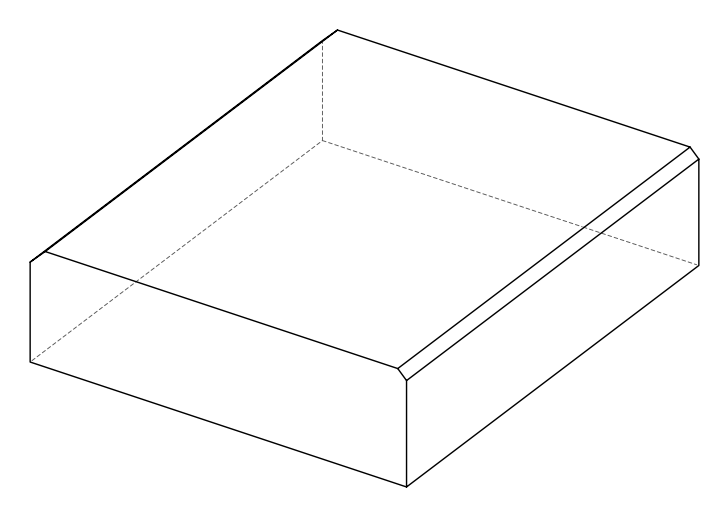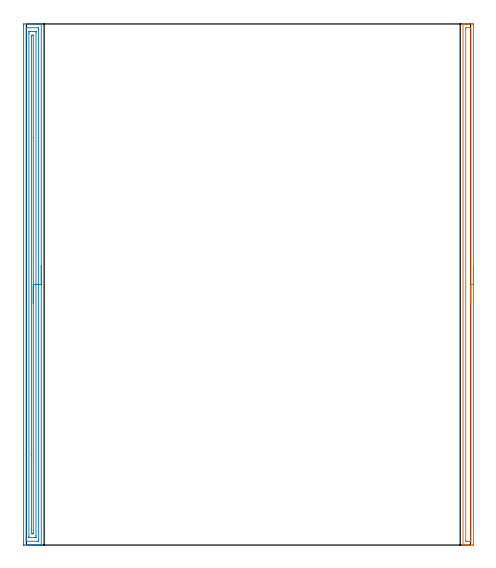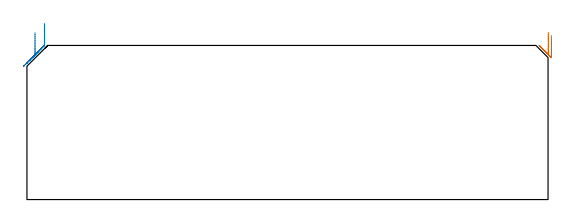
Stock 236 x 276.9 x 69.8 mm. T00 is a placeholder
(PLAN: 2 operations, 0 tool changes, 13.7 min)
(1 AREA_MILL | FG_CHAMFER_SURFACE | UGT0205_001 | 4.62 min | 4194 mm3)
(2 AREA_MILL_1 | FG_CHAMFER_SURFACE_1 | UGT0205_001 | 9.05 min | 12231 mm3)
(TOOL UGT0205_001 | Chamfer Mill 20 x 3 x 45 deg. | D20 FL50 Z2)
(OP 1 AREA_MILL)
G17 G21 G94 G90
T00 M6
G54
G17 G0 G90 X237.5 Y148.45 S1061 M3
G43 Z79.8 H0
Z74.3
G94 G1 Y148.412 Z73.428 F250.
Y148.298 Z72.564
Y148.109 Z71.712
Y147.847 Z70.88
Y147.513 Z70.074
Y147.11 Z69.3
Y146.642 Z68.564
Y146.11 Z67.872
Y145.521 Z67.229
Y144.878 Z66.64
Y144.186 Z66.108
Y143.45 Z65.64
Y142.676 Z65.237
Y141.87 Z64.903
Y141.038 Z64.641
Y140.186 Z64.452
Y139.322 Z64.338
Y138.45 Z64.3
Y0.959
X237.499 Y0.602 Z64.301
X237.494 Y0.074 Z64.303
X237.491 Y0.008 Z64.305
X236.968 Y0. Z64.828
X235.194 Z66.6
X234.617 Z67.18
X234.306 Z67.49
X233.729 Z68.067
X233.419 Z68.376
X232.372 Z69.427
X232.029 Y0.007 Z69.762
X232.003 Y0.01 Z69.788
X232. Y0.156 Z69.8
Y276.745
X232.003 Y276.875 Z69.789
X232.023 Y276.895 Z69.768
X232.031 Y276.9 Z69.76
X232.372 Z69.427
X232.798 Z69.001
X233.419 Z68.376
X234.617 Z67.18
X235.194 Z66.6
X236.68 Z65.116
X236.968 Y276.898 Z64.828
X237.491 Y276.892 Z64.305
X237.494 Y276.826 Z64.303
X237.499 Y276.298 Z64.301
X237.5 Y275.763 Z64.3
Y138.45
X236.086 Z65.714
Y2.387
X236.081 Y2.01 Z65.719
X235.577 Y2.001 Z66.223
X234.306 Y2. Z67.494
X233.802 Y2.001 Z67.998
X233.419 Y2.01 Z68.381
X233.414 Y2.387 Z68.386
Y2.392
Y274.513
X233.419 Y274.89 Z68.381
X233.923 Y274.899 Z67.877
X235.194 Y274.9 Z66.606
X235.698 Y274.899 Z66.102
X236.081 Y274.89 Z65.719
X236.086 Y274.513 Z65.714
Y138.45
Y137.578 Z65.752
Y136.714 Z65.866
Y135.862 Z66.055
Y135.03 Z66.317
Y134.224 Z66.651
Y133.45 Z67.054
Y132.714 Z67.523
Y132.022 Z68.054
Y131.379 Z68.643
Y130.79 Z69.286
Y130.258 Z69.978
Y129.79 Z70.714
Y129.387 Z71.488
Y129.053 Z72.294
Y128.791 Z73.126
Y128.602 Z73.978
Y128.488 Z74.843
Y128.45 Z75.714
G0 Z79.8
M5
M2
(OP 2 AREA_MILL_1)
G17 G21 G94 G90
T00 M6
G54
G17 G0 G90 X7.9 Y148.45 S1061 M3
G43 Z79.8 H0
G94 G1 Y148.412 Z78.928 F250.
Y148.298 Z78.063
Y148.109 Z77.212
Y147.847 Z76.38
Y147.513 Z75.574
Y147.11 Z74.8
Y146.641 Z74.064
Y146.11 Z73.372
Y145.521 Z72.729
Y144.878 Z72.139
Y144.186 Z71.608
Y143.45 Z71.14
Y142.676 Z70.737
Y141.87 Z70.403
Y141.038 Z70.141
Y140.186 Z69.952
Y139.322 Z69.838
Y138.45 Z69.8
Y0.156
X7.898 Y0.01 Z69.788
X7.785 Y0.003 Z69.678
X7.666 Y0. Z69.565
X7.303 Z69.203
X6.692 Z68.587
X4.641 Z66.538
X4.073 Z65.968
X3.484 Z65.379
X-1.166 Z60.732
X-1.454 Y0.004 Z60.444
X-1.492 Y0.01 Z60.405
X-1.499 Y0.05 Z60.399
X-1.5 Y0.602 Z60.4
Y275.747
X-1.499 Y276.298 Z60.401
X-1.497 Y276.636 Z60.402
X-1.493 Y276.89 Z60.404
X-1.166 Y276.9 Z60.732
X4.073 Z65.968
X5.514 Z67.411
X6.692 Z68.587
X7.666 Z69.565
X7.785 Y276.897 Z69.678
X7.898 Y276.89 Z69.788
X7.9 Y276.744 Z69.8
Y138.45
X6.486 Z68.386
X6.485 Y2.598 Z68.385
X6.484 Y2.387 Z68.384
X6.48 Y2.047 Z68.38
X6.479 Y2.013 Z68.379
X6.424 Y2.009 Z68.324
X6.324 Y2.003 Z68.224
X6.197 Y2.001 Z68.097
X0.085 Z61.985
X-0.043 Y2.007 Z61.857
X-0.067 Y2.01 Z61.833
X-0.079 Y2.018 Z61.821
X-0.081 Y2.045 Z61.819
X-0.084 Y2.174 Z61.816
X-0.085 Y2.387 Z61.815
X-0.086 Y3.068 Z61.814
X-0.085 Y274.302 Z61.815
X-0.084 Y274.513 Z61.816
X-0.08 Y274.853 Z61.82
X-0.079 Y274.887 Z61.821
X-0.024 Y274.891 Z61.876
X0.076 Y274.897 Z61.976
X0.203 Y274.899 Z62.103
X6.315 Z68.215
X6.443 Y274.893 Z68.343
X6.467 Y274.89 Z68.367
X6.479 Y274.882 Z68.379
X6.481 Y274.855 Z68.381
X6.484 Y274.726 Z68.384
X6.485 Y274.513 Z68.385
X6.486 Y273.832 Z68.386
Y138.45
X5.071 Z66.971
Y4.935
X5.07 Y4.171 Z66.97
X5.068 Y4.047 Z66.968
X5.065 Y4.01 Z66.965
X5.029 Y4.007 Z66.929
X4.946 Y4.003 Z66.846
X4.24 Y4. Z66.14
X1.621 Z63.521
X1.454 Y4.001 Z63.354
X1.398 Y4.003 Z63.298
X1.355 Y4.009 Z63.255
X1.335 Y4.015 Z63.235
X1.333 Y4.044 Z63.233
X1.33 Y4.171 Z63.23
X1.329 Y4.299 Z63.229
X1.328 Y271.965 Z63.228
X1.33 Y272.729 Z63.23
X1.332 Y272.853 Z63.232
X1.335 Y272.89 Z63.235
X1.37 Y272.893 Z63.27
X1.454 Y272.897 Z63.354
X2.16 Y272.9 Z64.06
X4.779 Z66.679
X4.946 Y272.899 Z66.846
X5.002 Y272.897 Z66.902
X5.045 Y272.891 Z66.945
X5.065 Y272.885 Z66.965
X5.067 Y272.856 Z66.967
X5.07 Y272.729 Z66.97
X5.071 Y272.601 Z66.971
Y138.45
X3.657 Z65.557
Y6.381
X3.656 Y6.225 Z65.556
X3.653 Y6.1 Z65.553
X3.651 Y6.025 Z65.551
X3.614 Y6.01 Z65.514
X3.2 Y6.001 Z65.1
X3.156 Y6. Z65.056
X2.796 Y6.008 Z64.696
X2.756 Y6.01 Z64.656
X2.749 Y6.035 Z64.649
X2.745 Y6.081 Z64.645
X2.744 Y6.126 Z64.644
X2.743 Y47.973 Z64.643
Y270.519
X2.744 Y270.675 Z64.644
X2.746 Y270.8 Z64.646
X2.749 Y270.875 Z64.649
X2.786 Y270.89 Z64.686
X3.2 Y270.899 Z65.1
X3.244 Y270.9 Z65.144
X3.604 Y270.892 Z65.504
X3.644 Y270.89 Z65.544
X3.65 Y270.865 Z65.55
X3.655 Y270.819 Z65.555
X3.656 Y270.774 Z65.556
X3.657 Y216.589 Z65.557
Y138.45
Y137.578 Z65.595
Y136.713 Z65.709
Y135.862 Z65.898
Y135.03 Z66.16
Y134.224 Z66.494
Y133.45 Z66.897
Y132.714 Z67.366
Y132.022 Z67.897
Y131.379 Z68.486
Y130.79 Z69.129
Y130.258 Z69.822
Y129.79 Z70.557
Y129.387 Z71.331
Y129.053 Z72.137
Y128.791 Z72.969
Y128.602 Z73.821
Y128.488 Z74.686
Y128.45 Z75.557
G0 Z79.8
M5
M2
